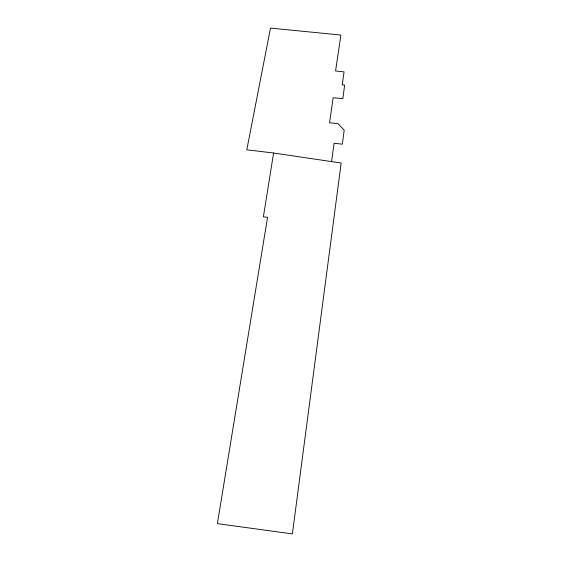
<?xml version="1.0" encoding="UTF-8"?>
<svg xmlns="http://www.w3.org/2000/svg" width="562" height="562" viewBox="0 0 562 562"><rect width="100%" height="100%" fill="white"/><g stroke="black" fill="none" stroke-linecap="round" stroke-linejoin="round"><path stroke-width="0.84" d="M331.559 161.793L334.088 143.233L342.363 144.188L344.197 130.131L338.043 123.654L329.557 122.776L333.133 97.774L342.876 98.61L344.618 85.129L342.188 84.869L344.07 71.88L335.563 70.974L340.916 35.041L270.498 28.1L246.795 149.815L273.603 153.012L341.162 163.022L292.38 533.9L217.382 523.644L267.561 217.311L263.381 216.82L273.603 153.012"/></g></svg>
